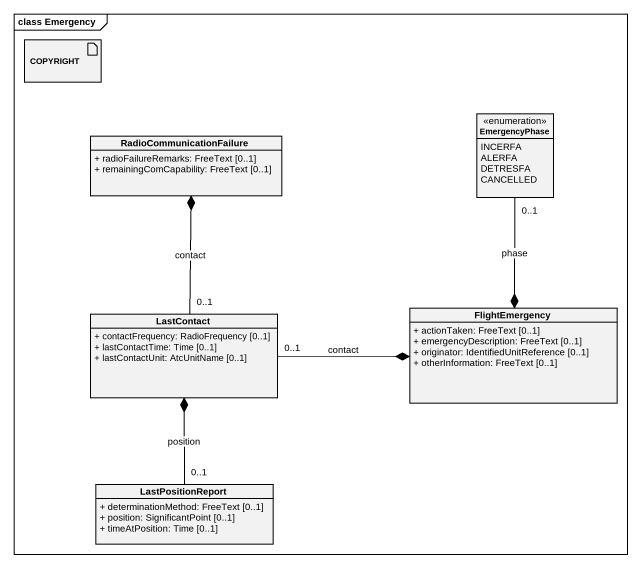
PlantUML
@startuml
mainframe class Emergency
allowmixing
hide circle
hide empty members
skinparam classAttributeIconSize 0
artifact COPYRIGHT
enum EmergencyPhase {
  INCERFA
  ALERFA
  DETRESFA
  CANCELLED
}
class RadioCommunicationFailure {
  + radioFailureRemarks: FreeText [0..1]
  + remainingComCapability: FreeText [0..1]
}
class LastContact {
  + contactFrequency: RadioFrequency [0..1]
  + lastContactTime: Time [0..1]
  + lastContactUnit: AtcUnitName [0..1]
}
class FlightEmergency {
  + actionTaken: FreeText [0..1]
  + emergencyDescription: FreeText [0..1]
  + originator: IdentifiedUnitReference [0..1]
  + otherInformation: FreeText [0..1]
}
class LastPositionReport {
  + determinationMethod: FreeText [0..1]
  + position: SignificantPoint [0..1]
  + timeAtPosition: Time [0..1]
}
RadioCommunicationFailure *-- "0..1" LastContact : contact
LastContact *-- "0..1" LastPositionReport : position
FlightEmergency *-up- "0..1" EmergencyPhase : phase
FlightEmergency *-left- "0..1" LastContact : contact
@enduml
